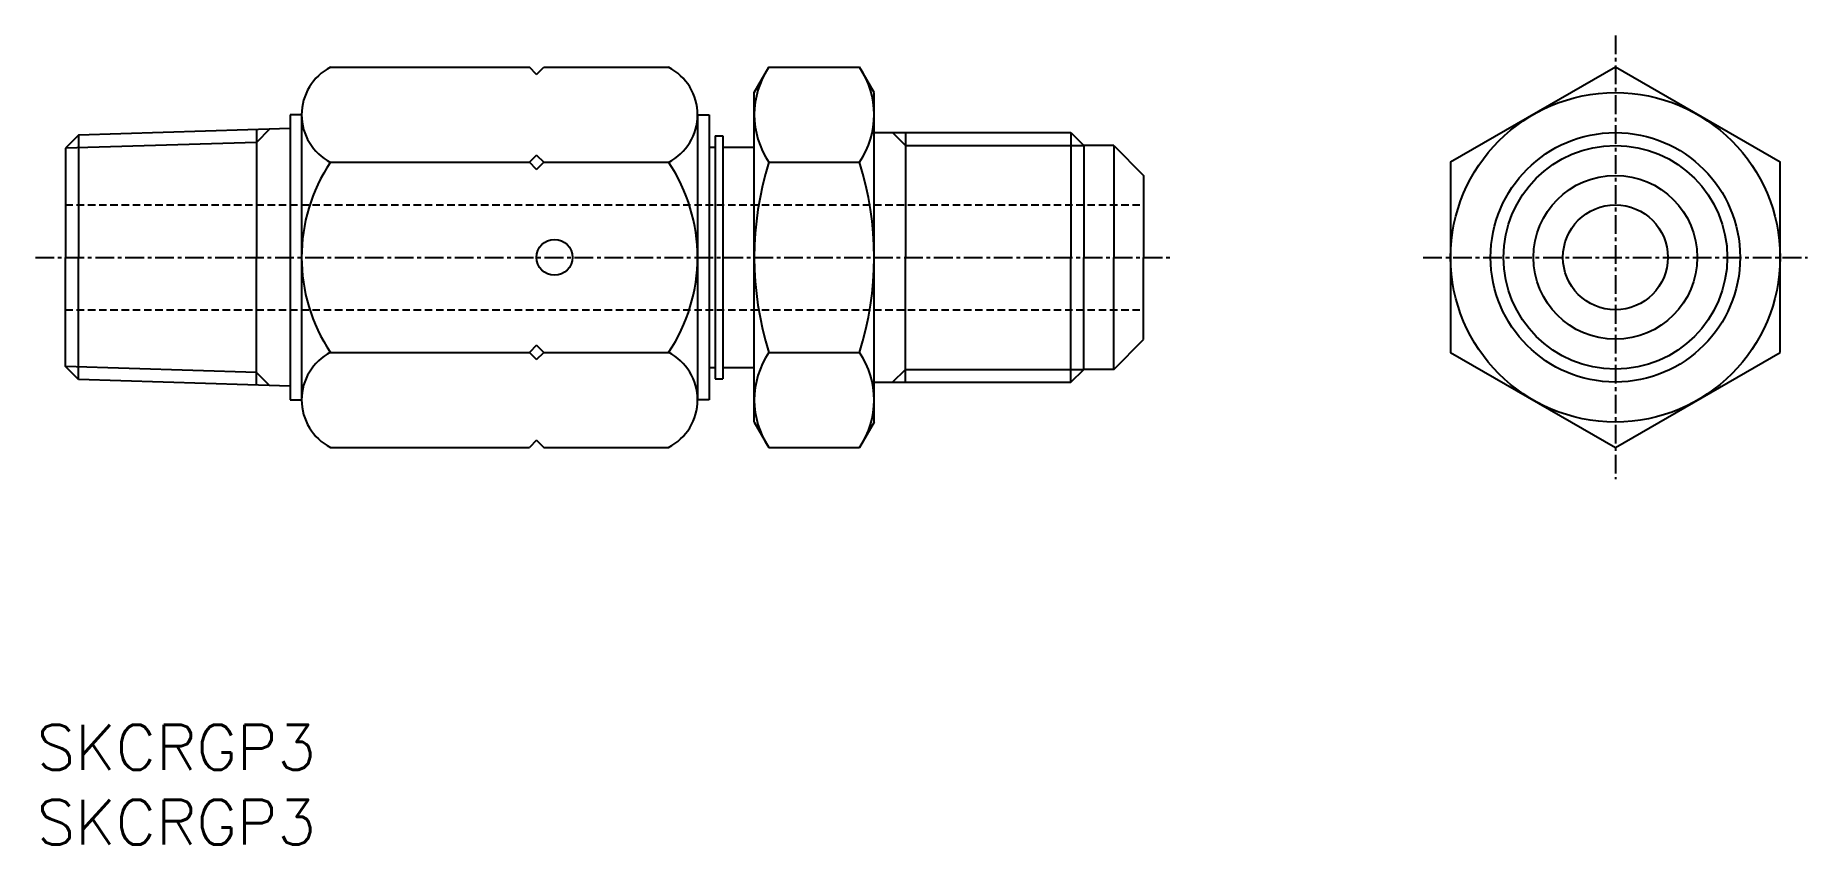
# Model space of a CAD drawing. Extents: x 87 to 205, y 76 to 130.
import ezdxf
from ezdxf.enums import TextEntityAlignment as Align

# ---------------------------------------------------------------- set-up
doc = ezdxf.new("R2010")
doc.units = 0
doc.linetypes.add('CENTER', pattern=[2, 1.25, -0.25, 0.25, -0.25])
doc.linetypes.add('DASHED', pattern=[0.75, 0.5, -0.25])
doc.layers.get('0').update_dxf_attribs({"linetype": 'CONTINUOUS'})
doc.layers.add('CENTER', color=1, linetype='CENTER')
doc.styles.get("Standard").update_dxf_attribs({"font": 'txt.shx', "bigfont": 'extfont.shx'})

msp = doc.modelspace()

# ---------------------------------------------------------------- linework, layer by layer
for p, q in [((106.32, 127.68), (119.6, 127.68)), ((120.08, 127.2), (119.6, 127.68)), ((120.08, 127.2), (120.56, 127.68)), ((120.56, 127.68), (128.9, 127.68)), ((103.62, 124.5), (103.62, 105.46)), ((104.39, 124.5), (103.62, 124.5)), ((104.39, 124.5), (104.39, 105.46)), ((130.83, 124.5), (130.83, 105.46)), ((130.83, 124.5), (131.6, 124.5)), ((131.6, 124.5), (131.6, 105.46)), ((89.5, 123.14), (88.62, 122.26)), ((103.62, 123.58), (89.5, 123.14)), ((89.5, 123.14), (89.5, 114.98)), ((101.37, 123.51), (101.37, 114.98)), ((132.01, 123.1), (132.01, 106.86)), ((132.01, 123.1), (132.51, 123.1)), ((132.51, 123.1), (132.51, 106.86)), ((142.62, 123.31), (155.76, 123.31)), ((144.72, 123.31), (144.72, 114.98)), ((155.76, 123.31), (155.76, 114.98)), ((155.76, 123.31), (156.62, 122.45)), ((88.62, 122.26), (88.62, 114.98)), ((131.6, 122.33), (132.01, 122.33)), ((132.51, 122.33), (134.62, 122.33)), ((156.62, 122.45), (156.62, 114.98)), ((158.62, 122.45), (156.62, 122.45)), ((158.62, 122.45), (158.62, 114.98)), ((158.62, 122.45), (160.62, 120.45)), ((106.32, 121.33), (119.6, 121.33)), ((120.08, 121.81), (119.6, 121.33)), ((120.08, 120.85), (119.6, 121.33)), ((120.08, 121.81), (120.56, 121.33)), ((120.08, 120.85), (120.56, 121.33)), ((120.56, 121.33), (128.9, 121.33)), ((160.62, 120.45), (160.62, 114.98)), ((88.62, 107.7), (88.62, 114.98)), ((89.5, 106.82), (89.5, 114.98)), ((101.37, 106.45), (101.37, 114.98)), ((144.72, 106.65), (144.72, 114.98)), ((155.76, 106.65), (155.76, 114.98)), ((156.62, 107.5), (156.62, 114.98)), ((158.62, 107.5), (158.62, 114.98)), ((160.62, 109.5), (160.62, 114.98)), ((120.08, 109.11), (119.6, 108.63)), ((120.08, 109.11), (120.56, 108.63)), ((158.62, 107.5), (160.62, 109.5)), ((89.5, 106.82), (88.62, 107.7)), ((106.32, 108.63), (119.6, 108.63)), ((120.08, 108.15), (119.6, 108.63)), ((120.08, 108.15), (120.56, 108.63)), ((120.56, 108.63), (128.9, 108.63)), ((103.62, 106.38), (89.5, 106.82)), ((131.6, 107.63), (132.01, 107.63)), ((132.01, 106.86), (132.51, 106.86)), ((132.51, 107.63), (134.62, 107.63)), ((142.62, 106.65), (155.76, 106.65)), ((155.76, 106.65), (156.62, 107.5)), ((158.62, 107.5), (156.62, 107.5)), ((103.62, 105.46), (104.39, 105.46)), ((131.6, 105.46), (130.83, 105.46)), ((106.32, 102.28), (119.6, 102.28)), ((120.08, 102.76), (119.6, 102.28)), ((120.08, 102.76), (120.56, 102.28)), ((120.56, 102.28), (128.9, 102.28))]:
    msp.add_line(p, q)
at = {"color": 7, "linetype": 'CONTINUOUS'}
for p, q in [((134.62, 125.98), (135.6, 127.68)), ((135.6, 127.68), (141.64, 127.68)), ((142.62, 125.98), (141.64, 127.68)), ((134.62, 103.98), (134.62, 125.98)), ((142.62, 103.98), (142.62, 125.98)), ((135.6, 121.33), (141.64, 121.33)), ((135.6, 108.63), (141.64, 108.63)), ((134.62, 103.98), (135.6, 102.28)), ((142.62, 103.98), (141.64, 102.28)), ((135.6, 102.28), (141.64, 102.28))]:
    msp.add_line(p, q, dxfattribs=at)
at = {"color": 3}
for p, q in [((102.25, 123.54), (101.37, 122.65)), ((143.86, 123.31), (144.72, 122.45)), ((101.37, 122.65), (88.62, 122.26)), ((144.72, 122.45), (156.62, 122.45)), ((101.37, 107.3), (88.62, 107.7)), ((102.25, 106.42), (101.37, 107.3)), ((143.86, 106.65), (144.72, 107.5)), ((144.72, 107.5), (156.62, 107.5))]:
    msp.add_line(p, q, dxfattribs=at)
at = {"color": 3, "linetype": 'DASHED'}
for p, q in [((88.62, 118.48), (160.62, 118.48)), ((88.62, 111.48), (160.62, 111.48))]:
    msp.add_line(p, q, dxfattribs=at)
at = {"color": 7, "linetype": 'CONTINUOUS'}
msp.add_lwpolyline([(203.12, 108.63), (203.12, 121.33), (192.12, 127.68), (181.12, 121.33), (181.12, 108.63), (192.12, 102.28)], close=True, dxfattribs=at)
for radius in [11, 8.33, 5.47, 3.5]:
    msp.add_circle((192.12, 114.98), radius, dxfattribs=at)
at = {"color": 3}
msp.add_circle((192.12, 114.98), 7.47, dxfattribs=at)
msp.add_circle((121.28, 114.98), 1.2)
for centre, radius, start, end in [((107.97, 124.5), 3.58, 117.4231, 242.5769), ((127.25, 124.5), 3.58, 297.4231, 62.5769), ((115.8, 114.98), 11.41, 146.1954, 213.8046), ((119.42, 114.98), 11.41, 326.1954, 33.8046), ((107.97, 105.46), 3.58, 117.4231, 242.5769), ((127.25, 105.46), 3.58, 297.4231, 62.5769)]:
    msp.add_arc(centre, radius, start, end)
at = {"color": 7, "linetype": 'CONTINUOUS'}
for centre, radius, start, end in [((140.24, 124.51), 5.62, 145.6158, 214.3842), ((137, 124.51), 5.62, 325.6158, 34.3842), ((155.64, 114.98), 21.02, 162.4121, 197.5879), ((121.6, 114.98), 21.02, 342.4121, 17.5879), ((140.24, 105.45), 5.62, 145.6158, 214.3842), ((137, 105.45), 5.62, 325.6158, 34.3842)]:
    msp.add_arc(centre, radius, start, end, dxfattribs=at)
at = {"layer": 'CENTER', "color": 1, "linetype": 'CENTER'}
for p, q in [((192.12, 129.8), (192.12, 100.16)), ((86.62, 114.98), (162.62, 114.98)), ((179.29, 114.98), (204.95, 114.98))]:
    msp.add_line(p, q, dxfattribs=at)

# ---------------------------------------------------------------- texts
at = {"color": 7, "linetype": 'CONTINUOUS'}
for p in [(86.7, 82.26), (86.7, 77.26)]:
    msp.add_text('SKCRGP3', height=3, dxfattribs=at).set_placement(p, align=Align.MIDDLE_LEFT)

doc.saveas('drawing.dxf')
